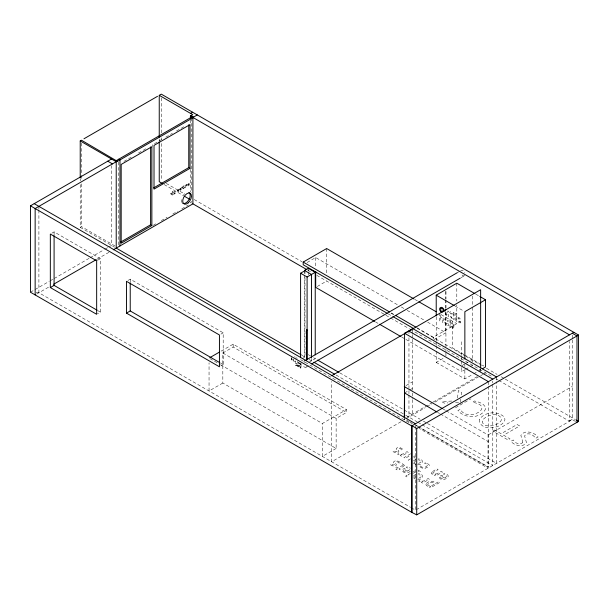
<?xml version="1.0" encoding="UTF-8"?>
<svg xmlns="http://www.w3.org/2000/svg" width="609" height="609" viewBox="0 0 609 609"><rect width="100%" height="100%" fill="white"/><g stroke="black" fill="none" stroke-linecap="round" stroke-linejoin="round"><path stroke-width="0.46" stroke-dasharray="3.04 2.28" d="M457.534 397.959L458.341 390.544L461.561 392.402L460.884 397.738M460.313 402.176L460.769 398.621M291.201 357.734L291.81 360.018A0.784 0.449 60 0 0 292.213 360.056L292.457 358.671M413.214 476.23L415.612 474.342M414.935 461.455L414.47 462.444L415.277 463.335M415.064 476.238L414.6 477.235L415.407 478.126M413.267 457.169L413.473 456.514M291.544 357.787L291.901 359.828L292.198 358.579M413.42 460.937L415.49 459.551M414.295 458.052L415.277 456.879L413.663 455.41M410.192 471.267C407.779 474.723 398.096 471.587 404.209 468.428L408.472 470.886L409.553 469.425L409.301 468.763L406.226 467.286L407.2 466.73L410.337 468.176M154.404 143.724L161.766 139.469M165.854 137.109L172.4 133.325M176.488 130.965L183.857 126.718M123.97 161.385L132.846 156.254M138.502 152.988L145.764 148.794M51.834 233.194L54.087 231.892L100.416 258.642L100.416 312.135L97.41 313.871M80.221 184.611L80.221 227.332L81.469 226.609L116.22 246.668M30.45 292.213L49.283 281.335M50.105 280.863L53.379 278.975M54.201 278.503L89.409 258.17M90.231 257.698L104.154 249.66M104.969 249.188L108.25 247.3M109.064 246.82L111.523 245.404L111.523 165.663M191.964 201.495L190.404 202.394L191.652 203.117L191.652 201.229M153.141 225.353L156.422 223.457M161.332 220.618L167.072 217.306M172.811 213.995L177.721 211.156M181.825 208.796L188.379 205.012M36.647 294.056L49.557 286.603M97.082 259.16L110.199 251.593M97.41 260.378L100.416 258.642M127.974 280.444L130.227 279.143L223.191 332.818L223.191 364.624L220.938 365.925M307.103 262.517L315.706 257.546L398.073 305.101M220.938 334.12L223.191 332.818M317.274 286.481L326.668 281.061M221.105 351.142L233.156 344.184L346.468 409.598L346.468 412.46L336.138 418.421L222.825 352.999L222.825 383.038L336.138 448.46L336.138 418.421M222.825 352.999L233.156 347.039L346.468 412.46M222.825 383.038L209.047 390.986L209.047 362.797M302.049 358.777L304.972 357.087L304.972 275.451M457.153 272.779L459.62 271.355M308.55 362.53L315.234 358.678L315.234 355.831M305.969 367.219L308.436 365.796M461.074 277.674L464.363 275.778M416.845 327.711L433.319 337.219L456.796 323.661L456.796 304.835M434.027 339.502L445.925 332.727L427.724 322.222M220.549 364.73L322.367 423.514L346.468 409.598M436.219 351.286L436.219 362.385L444.311 357.719M406.036 385.558L412.712 381.706M404.574 392.957L408.959 390.422L408.959 394.221M409.705 389.988L412.712 388.26M464.705 364.015L461.576 365.819L461.576 371.604L464.705 369.8M465.489 363.558L467.834 362.203M470.97 360.399L472.531 359.493M465.489 369.343L469.402 367.082M470.186 366.633L472.531 365.278L472.531 362.797M336.138 448.46L322.367 456.407L322.367 423.514M436.219 362.385L464.857 378.92L472.805 374.329M473.596 373.873L477.57 371.581M478.362 371.117L480.745 369.747M406.766 417.31L432.352 402.534M433.174 402.062L479.001 375.601M400.996 421.725L331.639 461.767L331.639 381.409M406.036 418.817L425.234 407.726M426.863 406.789L431.751 403.965M435.009 402.085L478.194 377.154M480.638 375.738L482.785 374.505M483.5 374.086L485.647 372.853M455.486 407.718L470.97 398.781M410.672 453.758L403.912 457.663L405.137 458.371L409.522 455.844M410.443 458.859L408.213 460.145L409.438 460.853M410.321 473.482L408.068 474.776L409.301 475.492M413.321 471.747L414.828 470.879M413.054 473.322L415.308 472.021M488.403 434.803L572.293 386.365M488.403 386.411L488.091 467.149L418.231 426.818M569.476 420.888L572.293 419.258M416.267 509.695L572.293 419.616L576.982 422.334M300.618 363.603L301.006 365.019L300.991 363.855M418.543 463.525L420.827 462.208L421.314 461.211L420.53 460.335L418.406 459.871M418.665 478.316L420.956 476.999L421.436 476.002L420.652 475.127L418.535 474.662M417.66 464.682C423.285 465.413 424.351 458.219 418.124 458.973M417.789 479.466C423.407 480.204 424.473 473.01 418.246 473.764M451.733 401.049L441.654 401.62L444.212 403.097L447.996 402.884M455.562 402.458L459.346 402.244M36.083 292.571L38.9 292.754L410.535 507.312M417.926 470.079L420.728 471.632L419.761 472.196L418.193 470.97M415.932 464.5L413.26 462.962M300.717 363.352C299.019 363.619 301.447 365.476 301.211 366.009L301.478 363.832M294.627 356.615L295.121 357.034M415.247 479.032L413.389 477.753M475.781 294.139L479.024 296.012M455.037 306.022L464.035 311.214M414.767 299.4L418.063 301.303M441.122 314.609L456.796 323.661M401.369 307.005L403.836 308.428M407.132 310.331L424.427 320.319M463.784 354.446L452.647 348.013L452.647 321.27M464.576 354.902L481.46 364.646M482.267 365.118L483.889 366.055M391.313 312.965L393.787 314.396M166.234 183.378L184.36 193.845M194.241 199.546L302.041 261.786M390.925 313.102L393.391 314.526M417.256 328.304L464.987 355.862M465.809 356.334L481.445 365.362M486.378 368.217L497.081 374.39M501.192 376.765L504.488 378.669M505.31 379.141L575.261 419.525M164.148 184.535L183.758 195.854M388.024 313.757L392.143 316.132M307.789 270.168L311.892 272.535M316.817 275.375L389.768 317.495M390.582 317.967L409.431 328.845M410.253 329.324L493.039 377.123M496.327 379.019L497.972 379.97M498.794 380.442L569.476 421.245L569.476 341.504M375.532 321.925L377.991 323.349M401.757 337.066L405.031 338.962M405.853 339.434L461.576 371.604M442.888 408.883L445.354 410.306M446.176 410.786L488.091 434.978L488.091 468.237L419.053 428.378M437.955 412.59L439.599 413.541M440.421 414.013L488.091 441.533M308.253 354.651L310.582 355.991M313.681 357.78L315.234 358.678M339.807 372.868L420.111 419.228M423.392 421.124L426.681 423.027M427.503 423.499L496.541 463.358L496.541 381.714M80.221 227.332L114.652 247.208M302.034 355.397L304.972 357.087M309.037 359.439L313.11 361.792M336.046 375.037L404.863 414.759M405.678 415.231L417.173 421.87M417.995 422.349L421.283 424.245M422.106 424.717L492.78 465.52L492.78 383.883M415.254 424.739L417.721 426.163M418.543 426.635L488.403 466.966M409.195 421.603L404.262 418.756L404.262 419.837L404.574 418.573M410.017 422.075L412.476 423.499M415.764 425.394L417.409 426.346M300.587 359.622L411.654 424.108M296.088 357.491L295.822 359.044M297.123 358.32L296.857 357.932M295.395 361.799C296.88 362.903 293.645 361.038 295.129 361.639L295.129 360.201M220.724 363.2L223.191 364.624M209.869 358.572L219.727 364.258M97.98 310.727L100.416 312.135M411.357 507.792L415.467 510.159L415.467 429.474M298.806 362.286L299.263 363.885L299.963 362.956L299.407 364.349L298.555 362.142M445.095 312.98L445.826 314.83L446.77 315.416L447.866 315.051L447.866 316.002L448.658 316.459L448.658 311.42L447.866 310.963L447.546 314.518L446.222 314.313L445.887 313.14M572.293 335.133L572.293 338.924M572.293 339.875L572.293 419.616M496.541 376.971L496.541 380.762M492.78 381.036L492.78 382.932M488.403 381.668L488.403 385.459M480.638 368.993L480.638 372.769M472.531 296.05L472.531 306.472M472.531 307.416L472.531 361.974M464.857 364.715L464.857 366.61M464.857 370.394L464.857 378.92M461.576 341.763L461.576 355.641M461.576 356.569L461.576 360.269M461.576 361.198L461.576 364.898M456.796 283.185L456.796 301.067M445.925 291.429L445.925 298.943M445.925 299.879L445.925 308.329M445.925 312.082L445.925 348.455M445.925 349.383L445.925 352.162M445.925 353.083L445.925 356.783M445.841 291.391L445.841 298.92M445.841 299.864L445.841 308.337M445.841 312.105L445.841 332.681M440.535 314.746L440.535 317.175C443.497 315.576 443.877 321.286 443.314 322.861L442.522 322.405C442.85 321.286 443.017 316.208 440.535 318.005L440.535 321.263L439.744 320.806L439.744 313.483M436.219 316.741L436.219 341.109M436.219 342.03L436.219 344.808M436.219 345.729L436.219 350.358M433.319 337.219L433.319 339.015M415.467 425.676L415.467 428.523M412.712 330.816L412.712 333.648M412.712 334.585L412.712 338.36M412.712 339.297L412.712 392.051M412.712 393.003L412.712 398.689M412.712 399.641L412.712 414.957M408.959 331.106L408.959 333.93M408.959 337.698L408.959 388.55M408.959 395.172L408.959 417.127M326.668 248.533L326.668 273.624M315.706 257.546L315.706 267.808M311.473 358.945L311.473 360.848M308.253 268.264L308.253 271.112M308.253 272.063L308.253 274.91M304.972 270.708L304.972 274.499M304.5 270.434L304.5 274.233M304.5 275.177L304.5 356.821M293.629 358.937L293.629 360.779C295.114 361.883 291.878 360.018 293.363 360.619L293.363 359.181M233.156 344.184L233.156 347.039M191.652 118.039L191.652 192.718M190.404 120.148L190.404 122.988M190.404 169.31L190.404 191.995M161.294 97.935L161.294 133.059M161.294 137.809L161.294 139.705M161.294 143.503L161.294 180.523M159.246 138.989L159.246 140.885M152.768 144.668L152.768 146.563M130.227 279.143L130.227 282.88M118.725 162.032L118.725 245.221M81.469 143.069L81.469 174.395M81.469 175.346L81.469 180.097M81.469 183.895L81.469 226.609M80.221 178.917L80.221 180.82M54.087 231.892L54.087 235.645M38.9 206.367L38.9 209.214M38.9 210.166L38.9 292.754M464.705 275.451A3.098 1.789 60 0 1 461.257 273.989M460.693 271.218A3.098 1.789 60 0 1 462.52 270.419A3.098 1.789 60 0 1 464.705 272.923M182.045 202.607A6.197 3.578 -60 0 1 182.045 197.544M183.652 194.773A6.197 3.578 -60 0 1 184.71 193.654M306.319 366.9A3.098 1.789 60 0 1 302.521 364.707M303.853 361.769A3.098 1.789 60 0 1 304.987 362.424M425.897 484.216C425.98 486.347 428.964 486.637 430.601 486.325L429.33 487.055L430.563 487.763L439.774 482.442L438.549 481.734L435.328 483.599C434.148 479.709 427.411 481.118 425.897 484.216M439.173 477.19C441.19 483.394 454.672 475.728 444.357 473.459L443.39 474.023L446.648 475.819L445.628 477.623L441.365 475.165L439.173 477.19M482.229 421.085C483.028 431.964 510.723 422.075 498.101 415.323A6.798 3.928 0 0 0 493.29 414.691C489.118 415.315 484.132 417.013 482.229 421.085M177.204 190.762L177.196 191.196L178.574 190.396L177.204 192.292L178.11 191.888A1.408 0.815 -60 0 0 178.673 191.218A1.5 0.868 -60 0 0 178.901 190.663L178.825 189.429L177.836 189.46A0.982 0.563 -60 0 0 177.409 190.008L177.204 190.762M179.495 189.445L179.488 189.871L180.858 189.079L179.495 190.975L180.401 190.564A1.408 0.815 -60 0 0 180.964 189.894A1.5 0.868 -60 0 0 181.185 189.338L181.117 188.105L180.127 188.135A0.982 0.563 -60 0 0 179.701 188.683L179.495 189.445M187.557 184.786L187.549 185.22L188.927 184.42L187.557 186.316L188.47 185.905A1.408 0.815 -60 0 0 189.026 185.243A1.5 0.868 -60 0 0 189.254 184.687L189.178 183.446L188.189 183.476A0.982 0.563 -60 0 0 187.762 184.032L187.557 184.786M453.895 326.302C454.337 328.83 451.277 328.548 450.744 326.584L450.652 327.155L449.952 326.751L449.952 319.375L450.744 319.832L450.744 323.067L451.749 322.656L452.906 323.425L453.895 326.302M296.842 364.936L296.545 365.575L295.51 365.202L296.895 365.864L297.002 364.296A1.172 0.678 60 0 0 296.575 363.626L295.517 363.04L296.842 364.936M298.387 362.895L298.341 363.223A1.058 0.609 60 0 1 298.083 363.474C297.717 364.152 297.261 360.589 297.961 361.815A0.875 0.51 60 0 1 298.281 362.309L298.387 362.895M185.494 185.692L185.083 187.831C184.078 185.981 185.981 184.839 186.468 184.512L186.864 184.283L186.864 186.796L186.468 187.024L186.308 185.25L185.494 185.692M173.748 193.723C172.994 195.207 174.524 193.746 175.217 193.38C176.009 191.744 172.545 192.68 175.209 191.523L174.821 191.226L173.923 191.888L173.748 193.723M453.05 325.906L452.761 327.246L451.627 327.056L450.744 325.952L450.744 323.638L452.479 323.919L453.05 325.906M177.622 190.297L177.592 190.625C179.434 190.312 177.973 188.851 177.622 190.297M179.906 188.973L179.883 189.3C181.726 188.988 180.264 187.526 179.906 188.973M187.975 184.321L187.945 184.641C189.787 184.337 188.326 182.867 187.975 184.321M460.846 322.092L460.396 322.922L459.232 322.679L457.915 321.621L457.915 320.783C463.16 324.49 457.275 319.124 458.044 317.555L458.821 317.274L460.518 318.309L460.518 319.07L459.133 318.081L458.706 318.431L460.846 322.092M183.903 187.732L183.339 188.836L184.253 187.922L184.299 185.303L183.332 186.324L183.903 186.331L183.903 187.732M175.004 192.939C174.38 194.705 173.74 191.987 175.004 192.939M485.731 408.669C481.026 418.946 464.827 418.855 457.915 410.611L460.305 409.233C467.042 423.133 496.898 406.477 472.386 402.237L474.563 400.973C478.834 402.031 484.992 403.615 485.731 408.669M479.367 419.357C478.773 431.575 501.999 429.528 504.876 419.883A10.383 5.999 0 0 0 503.08 416.038C496.099 410.641 484.513 412.202 479.367 419.357M397.182 451.307L395.431 451.809L393.536 450.424C390.925 451.794 397.532 454.009 398.682 451.954L398.895 451.482C396.056 448.422 400.456 447.113 401.887 450.264L403.013 449.609C401.491 447.729 398.278 446.595 396.284 448.369L396.177 449.442L397.182 451.307M394.693 464.583L392.934 465.093L391.039 463.708C388.428 465.078 395.043 467.286 396.185 465.23L396.398 464.766C393.559 461.698 397.959 460.389 399.39 463.54L400.516 462.886C398.994 461.005 395.781 459.879 393.787 461.645L393.68 462.726L394.693 464.583M299.042 365.027L298.479 366.511L297.55 364.167L297.55 366.504L297.816 364.761L298.654 366.983L299.194 365.545L299.438 367.592L299.042 365.027M522.811 442.111L522.545 442.812C519.507 445.445 515.008 442.956 513.227 439.972L510.905 441.319C514.384 445.651 523.108 448.026 526.427 442.477L524.577 435.838C527.28 431.614 533.804 434.643 535.532 438.411L538.059 436.957C534.177 432.238 524.752 429.36 520.847 435.351L522.811 442.111M301.189 366.268L300.564 367.821L299.712 365.415L300.717 368.331L301.189 366.268M404.315 465.253L403.356 466.41L399.382 468.702L400.227 469.189L399.306 469.722L398.461 469.234L397.235 469.942L395.888 469.303L397.235 468.527L395.469 467.506L396.39 466.974L398.157 467.994L402.412 465.459L402.503 464.743L401.415 464.111L402.26 463.624L404.315 465.253M431.332 472.272L431.263 473.467L431.918 474.008L435.709 474.556L434.445 475.294L435.671 475.994L442.431 472.097L441.205 471.389L436.828 473.916L433.227 473.543A1.165 0.67 0 0 1 433.083 472.592L438.13 469.615L436.904 468.907L431.332 472.272M427.518 465.261C426.186 467.841 421.961 468.214 420.202 465.801L419.175 466.395L422.38 468.23A4.004 2.314 0 0 0 425.036 468.382L428.789 466.54A4.834 2.794 0 0 0 429.223 464.949L426.962 463.091L425.584 462.612L424.526 463.221L426.688 463.974L427.518 465.261M403.775 470.194L403.531 471.145L404.779 471.861L407.49 471.389L404.513 469.668L403.775 470.194M440.931 476.931L440.695 477.875L441.936 478.598L444.654 478.118L441.67 476.398L440.931 476.931M428.119 483.752L427.716 484.886L430.388 485.883L431.37 485.883L434.483 484.086C433.844 481.041 429.703 482.191 428.119 483.752M447.577 323.554C445.103 325.358 445.263 320.265 445.59 319.146L444.798 318.69C444.243 320.265 444.623 325.99 447.577 324.384L447.577 325.328L448.369 325.785L448.369 320.745L447.577 320.288L447.577 323.554M170.726 193.944L170.672 193.571A0.982 0.563 -60 0 1 171.22 193.555L171.753 193.007L171.357 195.755L171.357 194.096L170.726 193.944M181.748 187.58L181.695 187.207A0.982 0.563 -60 0 1 182.251 187.184L182.776 186.643L182.38 189.391L182.38 187.732L181.748 187.58M172.941 191.409L172.545 192.094L172.941 191.409M172.941 192.322L172.545 195.07L172.941 192.322M398.75 453.499L397.601 454.154L397.966 454.405A3.037 1.751 0 0 0 400.471 454.931L401.498 454.801L400.227 455.54L401.453 456.248L408.213 452.342L406.987 451.634C404.711 453.035 401.377 455.707 398.75 453.499M406.842 475.484L405.617 476.192L406.842 476.908L408.068 476.2L406.842 475.484M494.729 430.061L492.826 431.157L508.089 439.972L509.992 438.876L503.635 435.207L519.66 425.95L517.117 424.481L501.085 433.737L494.729 430.061M419.829 480.387L418.688 481.049L419.045 481.293A3.037 1.751 0 0 0 421.557 481.818L422.577 481.696L421.314 482.427L422.539 483.135L429.299 479.23L428.066 478.522C425.79 479.922 422.456 482.602 419.829 480.387M452.19 318.492L450.363 316.68L450.279 313.041L449.731 312.729L450.279 311.443L452.213 313.468L452.213 314.16L451.071 313.498L451.117 316.749L452.19 318.492M456.491 313.658L455.699 313.201L455.699 320.524L456.491 320.981L456.491 313.658M454.116 312.744L453.324 312.288L453.324 313.201L454.116 313.658L454.116 312.744M454.116 314.571L453.324 314.115L453.324 319.146L454.116 319.603L454.116 314.571M291.292 354.103L291.292 354.103M296.088 356.866L296.088 356.866"/><path stroke-width="0.91" d="M443.87 311.747C444.128 304.119 435.77 307.705 441.799 312.607M80.221 177.973L80.221 140.945L81.469 140.222L117.468 161.37L192.908 117.811L192.908 203.84L306.966 269.696M83.973 138.776L157.533 96.306M159.246 137.094L159.246 95.324L161.294 94.144L578.55 335.041L578.55 421.428L416.716 514.856L411.707 512.329L30.45 292.213L30.45 205.827L111.523 159.018M190.548 113.396L192.596 112.216M190.404 118.26L190.404 116.007L192.741 114.659L159.246 95.324M116.22 160.647L191.652 117.088M117.468 161.004L35.147 208.537L35.147 294.923M192.908 117.453L197.293 114.926M153.582 187.93L188.76 167.62L190.016 168.343L190.016 124.601L154.016 145.391L154.016 189.125L190.016 168.343M120.742 242.039L150.606 224.797L151.862 225.52L151.862 146.723L121.183 164.438L121.183 243.227L151.862 225.52M53.653 284.236L96.268 259.632M113.297 249.804L192.908 203.84M50.334 287.555L96.664 314.305L96.664 260.812L50.334 234.062L50.334 287.555L54.087 285.385L97.166 310.255M126.466 313.117L219.438 366.793L219.438 334.98L126.466 281.312L126.466 313.117L130.227 310.948L219.902 362.72M387.195 313.277L303.191 264.778L303.191 262.083L326.668 248.533L413.945 298.928M300.587 357.719L300.587 273.235L304.972 270.708M300.587 273.235L307.096 276.988L315.234 272.292L315.234 354.88M209.854 357.635L219.491 352.063M306.533 330.162L307.096 330.124L306.533 330.162L306.533 360.65M304.515 360.909L457.153 272.779M311.717 363.908L460.259 278.146M436.219 315.805L436.219 295.159L456.796 283.185L474.967 293.675M404.574 417.622L404.574 333.268L412.712 328.571L496.541 376.971M331.639 375.738L480.638 289.717L480.638 368.049M482.336 368.826L485.518 366.991L485.518 299.765L464.857 311.686L464.857 359.036M404.262 417.804L404.574 386.403M404.574 392.957L437.133 412.118M30.45 205.827L411.707 425.942L573.853 332.331M412.027 512.146L412.027 425.76L416.716 428.477L578.55 335.041M572.293 333.237L576.982 335.947L576.982 422.334M191.028 115.649L193.533 117.088M190.404 116.007L569.476 334.859M190.404 116.372L192.908 117.811M479.831 296.484L485.518 299.765M436.219 295.159L454.223 305.551M445.887 309.821L445.095 309.364L445.095 311.169M418.885 301.775L436.181 311.762M303.191 262.083L389.669 312.014M395.431 315.348L416.023 327.231M576.084 420.004L578.55 421.428M162.512 183.591L159.246 181.71L159.246 141.836M184.573 196.326L189.475 199.158M392.965 316.611L413.557 328.495M315.234 272.292L308.253 268.264L304.5 270.434L311.473 274.461L311.473 358.001M118.725 159.2L119.973 159.923L119.973 245.945M80.221 140.945L116.22 161.728L116.22 248.114L301.211 354.918M492.78 379.141L408.959 331.106M107.763 161.187L112.459 163.897M404.574 333.268L488.403 381.668M374.71 321.453L315.706 287.387L315.706 271.538M379.628 324.293L400.935 336.594M404.262 386.586L442.065 408.411M317.685 360.094L338.985 372.396M313.932 362.264L334.41 374.086M34.203 203.657L415.467 423.773M416.716 428.477L416.716 514.856M411.707 425.942L411.707 512.329M307.096 276.988L307.096 359.576M306.845 329.979L306.776 359.873M188.76 124.83L188.76 167.62M150.606 146.952L150.606 224.797M130.227 282.88L130.227 310.948M54.087 235.645L54.087 285.385M188.942 192.52A6.197 3.578 -60 0 1 188.942 199.676A6.197 3.578 -60 0 1 182.738 203.254M440.665 308.474C441.198 317.456 445.917 306.769 440.665 308.474M188.227 202.843A6.197 3.578 -60 0 0 190.191 193.243A6.197 3.578 -60 0 0 182.86 199.744A6.197 3.578 -60 0 0 188.227 202.843"/></g></svg>
